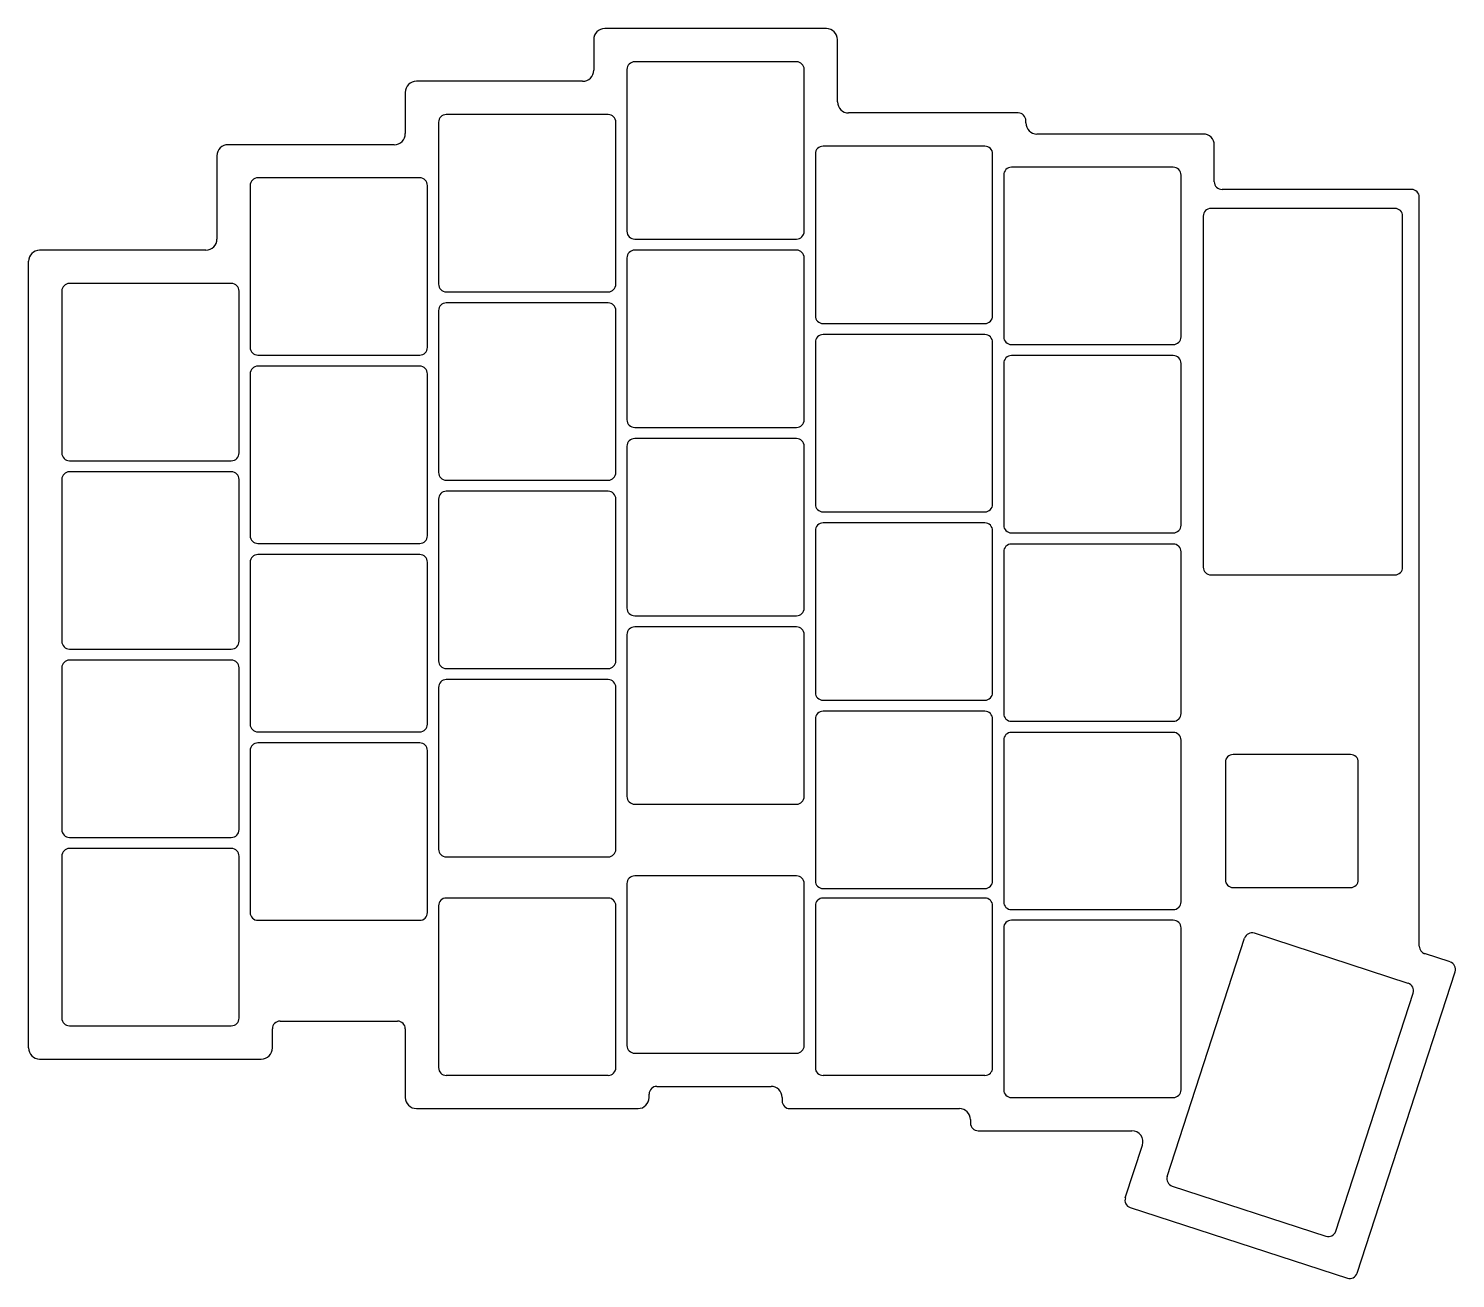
# Model space of a CAD drawing. Header units: millimetres. Extents: x 89 to 218, y -131 to -18.
import ezdxf

# ---------------------------------------------------------------- set-up
doc = ezdxf.new("R2010")
doc.units = ezdxf.units.MM

msp = doc.modelspace()

# ---------------------------------------------------------------- linework, layer by layer
for p, q in [((161, -18), (141, -18)), ((140, -19), (140, -21.76)), ((162, -24.62), (162, -19)), ((143, -21.7), (143, -36.3)), ((158.3, -21), (143.7, -21)), ((159, -36.3), (159, -21.7)), ((139, -22.76), (124, -22.76)), ((123, -23.76), (123, -27.48)), ((178.3, -25.62), (163, -25.62)), ((126, -26.46), (126, -41.06)), ((141.3, -25.76), (126.7, -25.76)), ((142, -41.06), (142, -26.46)), ((179, -26.52), (179, -26.32)), ((195, -27.52), (180, -27.52)), ((106, -29.48), (106, -37)), ((122, -28.48), (107, -28.48)), ((160, -29.32), (160, -43.92)), ((175.3, -28.62), (160.7, -28.62)), ((176, -43.92), (176, -29.32)), ((196, -31.82), (196, -28.52)), ((192.3, -30.52), (177.7, -30.52)), ((109, -32.17), (109, -46.77)), ((124.3, -31.48), (109.7, -31.48)), ((125, -46.77), (125, -32.17)), ((177, -31.22), (177, -45.82)), ((193, -45.82), (193, -31.22)), ((213.8, -32.52), (196.7, -32.52)), ((214.5, -100.83), (214.5, -33.22)), ((212.3, -34.23), (195.7, -34.23)), ((195, -34.93), (195, -66.61)), ((213, -66.61), (213, -34.93)), ((143.7, -37), (158.3, -37)), ((105, -38), (90, -38)), ((158.3, -38), (143.7, -38)), ((89, -110), (89, -39)), ((143, -38.7), (143, -53.3)), ((159, -53.3), (159, -38.7)), ((107.3, -41), (92.7, -41)), ((92, -41.7), (92, -56.3)), ((108, -56.3), (108, -41.7)), ((126.7, -41.76), (141.3, -41.76)), ((126, -43.46), (126, -58.06)), ((141.3, -42.76), (126.7, -42.76)), ((142, -58.06), (142, -43.46)), ((160.7, -44.62), (175.3, -44.62)), ((160, -46.32), (160, -60.92)), ((175.3, -45.62), (160.7, -45.62)), ((176, -60.92), (176, -46.32)), ((109.7, -47.48), (124.3, -47.48)), ((177.7, -46.52), (192.3, -46.52)), ((192.3, -47.52), (177.7, -47.52)), ((124.3, -48.48), (109.7, -48.48)), ((177, -48.22), (177, -62.82)), ((193, -62.82), (193, -48.22)), ((109, -49.17), (109, -63.77)), ((125, -63.77), (125, -49.17)), ((143.7, -54), (158.3, -54)), ((158.3, -55), (143.7, -55)), ((143, -55.7), (143, -70.3)), ((159, -70.3), (159, -55.7)), ((92.7, -57), (107.3, -57)), ((92, -58.7), (92, -73.3)), ((107.3, -58), (92.7, -58)), ((108, -73.3), (108, -58.7)), ((126.7, -58.76), (141.3, -58.76)), ((126, -60.46), (126, -75.06)), ((141.3, -59.76), (126.7, -59.76)), ((142, -75.06), (142, -60.46)), ((160.7, -61.62), (175.3, -61.62)), ((175.3, -62.62), (160.7, -62.62)), ((160, -63.32), (160, -77.92)), ((176, -77.92), (176, -63.32)), ((177.7, -63.52), (192.3, -63.52)), ((109.7, -64.47), (124.3, -64.47)), ((124.3, -65.47), (109.7, -65.47)), ((177, -65.22), (177, -79.82)), ((192.3, -64.52), (177.7, -64.52)), ((193, -79.82), (193, -65.22)), ((109, -66.17), (109, -80.78)), ((125, -80.78), (125, -66.17)), ((195.7, -67.31), (212.3, -67.31)), ((143.7, -71), (158.3, -71)), ((158.3, -72), (143.7, -72)), ((143, -72.7), (143, -87.3)), ((159, -87.3), (159, -72.7)), ((92.7, -74), (107.3, -74)), ((92, -75.7), (92, -90.3)), ((107.3, -75), (92.7, -75)), ((108, -90.3), (108, -75.7)), ((126.7, -75.76), (141.3, -75.76)), ((141.3, -76.76), (126.7, -76.76)), ((126, -77.46), (126, -92.06)), ((142, -92.06), (142, -77.46)), ((160.7, -78.62), (175.3, -78.62)), ((175.3, -79.62), (160.7, -79.62)), ((160, -80.32), (160, -94.92)), ((176, -94.92), (176, -80.32)), ((177.7, -80.52), (192.3, -80.52)), ((109.7, -81.47), (124.3, -81.47)), ((177, -82.22), (177, -96.82)), ((192.3, -81.52), (177.7, -81.52)), ((193, -96.82), (193, -82.22)), ((109, -83.17), (109, -97.78)), ((124.3, -82.47), (109.7, -82.47)), ((125, -97.78), (125, -83.17)), ((208.3, -83.52), (197.7, -83.52)), ((197, -84.22), (197, -94.82)), ((209, -94.82), (209, -84.22)), ((143.7, -88), (158.3, -88)), ((92.7, -91), (107.3, -91)), ((92, -92.7), (92, -107.3)), ((107.3, -92), (92.7, -92)), ((108, -107.3), (108, -92.7)), ((126.7, -92.76), (141.3, -92.76)), ((143, -95.17), (143, -109.78)), ((158.3, -94.47), (143.7, -94.47)), ((159, -109.78), (159, -95.17)), ((141.3, -96.47), (126.7, -96.47)), ((160.7, -95.62), (175.3, -95.62)), ((175.3, -96.47), (160.7, -96.47)), ((197.7, -95.52), (208.3, -95.52)), ((126, -97.17), (126, -111.78)), ((142, -111.78), (142, -97.17)), ((160, -97.17), (160, -111.78)), ((176, -111.78), (176, -97.17)), ((177.7, -97.52), (192.3, -97.52)), ((109.7, -98.47), (124.3, -98.47)), ((192.3, -98.47), (177.7, -98.47)), ((177, -99.17), (177, -113.78)), ((191.75, -121.6), (198.73, -100.1)), ((193, -113.78), (193, -99.17)), ((213.5, -104.17), (199.62, -99.65)), ((217.28, -102.24), (214.98, -101.49)), ((208.89, -130.32), (217.73, -103.12)), ((206.97, -126.54), (213.95, -105.05)), ((92.7, -108), (107.3, -108)), ((111.7, -107.58), (122.3, -107.58)), ((111, -110), (111, -108.28)), ((123, -108.28), (123, -114.47)), ((143.7, -110.47), (158.3, -110.47)), ((90, -111), (110, -111)), ((126.7, -112.47), (141.3, -112.47)), ((160.7, -112.47), (175.3, -112.47)), ((145, -114.47), (145, -114.17)), ((145.7, -113.47), (156, -113.47)), ((157, -114.47), (157, -114.78)), ((177.7, -114.47), (192.3, -114.47)), ((124, -115.47), (144, -115.47)), ((157.7, -115.47), (173, -115.47)), ((174, -116.47), (174, -116.78)), ((174.7, -117.47), (188.56, -117.47)), ((187.97, -123.52), (189.51, -118.78)), ((192.2, -122.48), (206.08, -126.99)), ((188.42, -124.41), (208.01, -130.77))]:
    msp.add_line(p, q)
for centre, radius, start, end in [((141, -19), 1, 90, 180), ((161, -19), 1, 0, 90), ((139, -21.76), 1, 270, 0), ((143.7, -21.7), 0.7, 90, 180), ((158.3, -21.7), 0.7, 0, 90), ((124, -23.76), 1, 90, 180), ((163, -24.62), 1, 180, 270), ((178.3, -26.32), 0.7, 0, 90), ((126.7, -26.46), 0.7, 90, 180), ((141.3, -26.46), 0.7, 0, 90), ((180, -26.52), 1, 180, 270), ((122, -27.48), 1, 270, 0), ((195, -28.52), 1, 0, 90), ((107, -29.48), 1, 90, 180), ((160.7, -29.32), 0.7, 90, 180), ((175.3, -29.32), 0.7, 0, 90), ((177.7, -31.22), 0.7, 90, 180), ((192.3, -31.22), 0.7, 0, 90), ((109.7, -32.17), 0.7, 90, 180), ((124.3, -32.17), 0.7, 0, 90), ((196.7, -31.82), 0.7, 180, 270), ((213.8, -33.22), 0.7, 0, 90), ((195.7, -34.93), 0.7, 90, 180), ((212.3, -34.93), 0.7, 0, 90), ((105, -37), 1, 270, 0), ((143.7, -36.3), 0.7, 180, 270), ((158.3, -36.3), 0.7, 270, 0), ((90, -39), 1, 90, 180), ((143.7, -38.7), 0.7, 90, 180), ((158.3, -38.7), 0.7, 0, 90), ((92.7, -41.7), 0.7, 90, 180), ((107.3, -41.7), 0.7, 0, 90), ((126.7, -41.06), 0.7, 180, 270), ((141.3, -41.06), 0.7, 270, 0), ((126.7, -43.46), 0.7, 90, 180), ((141.3, -43.46), 0.7, 0, 90), ((160.7, -43.92), 0.7, 180, 270), ((175.3, -43.92), 0.7, 270, 0), ((160.7, -46.32), 0.7, 90, 180), ((175.3, -46.32), 0.7, 0, 90), ((177.7, -45.82), 0.7, 180, 270), ((192.3, -45.82), 0.7, 270, 0), ((109.7, -46.77), 0.7, 180, 270), ((124.3, -46.77), 0.7, 270, 0), ((177.7, -48.22), 0.7, 90, 180), ((192.3, -48.22), 0.7, 0, 90), ((109.7, -49.17), 0.7, 90, 180), ((124.3, -49.17), 0.7, 0, 90), ((143.7, -53.3), 0.7, 180, 270), ((158.3, -53.3), 0.7, 270, 0), ((143.7, -55.7), 0.7, 90, 180), ((158.3, -55.7), 0.7, 0, 90), ((92.7, -56.3), 0.7, 180, 270), ((107.3, -56.3), 0.7, 270, 0), ((92.7, -58.7), 0.7, 90, 180), ((107.3, -58.7), 0.7, 0, 90), ((126.7, -58.06), 0.7, 180, 270), ((141.3, -58.06), 0.7, 270, 0), ((126.7, -60.46), 0.7, 90, 180), ((141.3, -60.46), 0.7, 0, 90), ((160.7, -60.92), 0.7, 180, 270), ((175.3, -60.92), 0.7, 270, 0), ((160.7, -63.32), 0.7, 90, 180), ((175.3, -63.32), 0.7, 0, 90), ((177.7, -62.82), 0.7, 180, 270), ((192.3, -62.82), 0.7, 270, 0), ((109.7, -63.77), 0.7, 180, 270), ((124.3, -63.77), 0.7, 270, 0), ((109.7, -66.17), 0.7, 90, 180), ((124.3, -66.17), 0.7, 0, 90), ((177.7, -65.22), 0.7, 90, 180), ((192.3, -65.22), 0.7, 0, 90), ((195.7, -66.61), 0.7, 180, 270), ((212.3, -66.61), 0.7, 270, 0), ((143.7, -70.3), 0.7, 180, 270), ((158.3, -70.3), 0.7, 270, 0), ((143.7, -72.7), 0.7, 90, 180), ((158.3, -72.7), 0.7, 0, 90), ((92.7, -73.3), 0.7, 180, 270), ((107.3, -73.3), 0.7, 270, 0), ((92.7, -75.7), 0.7, 90, 180), ((107.3, -75.7), 0.7, 0, 90), ((126.7, -75.06), 0.7, 180, 270), ((141.3, -75.06), 0.7, 270, 0), ((126.7, -77.46), 0.7, 90, 180), ((141.3, -77.46), 0.7, 0, 90), ((160.7, -77.92), 0.7, 180, 270), ((175.3, -77.92), 0.7, 270, 0), ((160.7, -80.32), 0.7, 90, 180), ((175.3, -80.32), 0.7, 0, 90), ((177.7, -79.82), 0.7, 180, 270), ((192.3, -79.82), 0.7, 270, 0), ((109.7, -80.78), 0.7, 180, 270), ((124.3, -80.78), 0.7, 270, 0), ((177.7, -82.22), 0.7, 90, 180), ((192.3, -82.22), 0.7, 0, 90), ((109.7, -83.17), 0.7, 90, 180), ((124.3, -83.17), 0.7, 0, 90), ((197.7, -84.22), 0.7, 90, 180), ((208.3, -84.22), 0.7, 0, 90), ((143.7, -87.3), 0.7, 180, 270), ((158.3, -87.3), 0.7, 270, 0), ((92.7, -90.3), 0.7, 180, 270), ((107.3, -90.3), 0.7, 270, 0), ((92.7, -92.7), 0.7, 90, 180), ((107.3, -92.7), 0.7, 0, 90), ((126.7, -92.06), 0.7, 180, 270), ((141.3, -92.06), 0.7, 270, 0), ((143.7, -95.17), 0.7, 90, 180), ((158.3, -95.17), 0.7, 0, 90), ((160.7, -94.92), 0.7, 180, 270), ((175.3, -94.92), 0.7, 270, 0), ((197.7, -94.82), 0.7, 180, 270), ((208.3, -94.82), 0.7, 270, 0), ((126.7, -97.17), 0.7, 90, 180), ((141.3, -97.17), 0.7, 0, 90), ((160.7, -97.17), 0.7, 90, 180), ((175.3, -97.17), 0.7, 0, 90), ((109.7, -97.78), 0.7, 180, 270), ((124.3, -97.78), 0.7, 270, 0), ((177.7, -96.82), 0.7, 180, 270), ((192.3, -96.82), 0.7, 270, 0), ((177.7, -99.17), 0.7, 90, 180), ((192.3, -99.17), 0.7, 0, 90), ((199.4, -100.32), 0.7, 72, 162), ((215.2, -100.83), 0.7, 180, 252), ((217.06, -102.91), 0.7, 342, 72), ((213.28, -104.83), 0.7, 342, 72), ((92.7, -107.3), 0.7, 180, 270), ((107.3, -107.3), 0.7, 270, 0), ((111.7, -108.28), 0.7, 90, 180), ((122.3, -108.28), 0.7, 0, 90), ((90, -110), 1, 180, 270), ((110, -110), 1, 270, 0), ((143.7, -109.78), 0.7, 180, 270), ((158.3, -109.78), 0.7, 270, 0), ((126.7, -111.78), 0.7, 180, 270), ((141.3, -111.78), 0.7, 270, 0), ((160.7, -111.78), 0.7, 180, 270), ((175.3, -111.78), 0.7, 270, 0), ((124, -114.47), 1, 180, 270), ((144, -114.47), 1, 270, 0), ((145.7, -114.17), 0.7, 90, 180), ((156, -114.47), 1, 0, 90), ((177.7, -113.78), 0.7, 180, 270), ((192.3, -113.78), 0.7, 270, 0), ((157.7, -114.78), 0.7, 180, 270), ((173, -116.47), 1, 0, 90), ((174.7, -116.78), 0.7, 180, 270), ((188.56, -118.47), 1, 342, 90), ((192.42, -121.81), 0.7, 162, 252), ((188.64, -123.74), 0.7, 162, 252), ((206.3, -126.33), 0.7, 252, 342), ((208.23, -130.11), 0.7, 252, 342)]:
    msp.add_arc(centre, radius, start, end)

doc.saveas('drawing.dxf')
